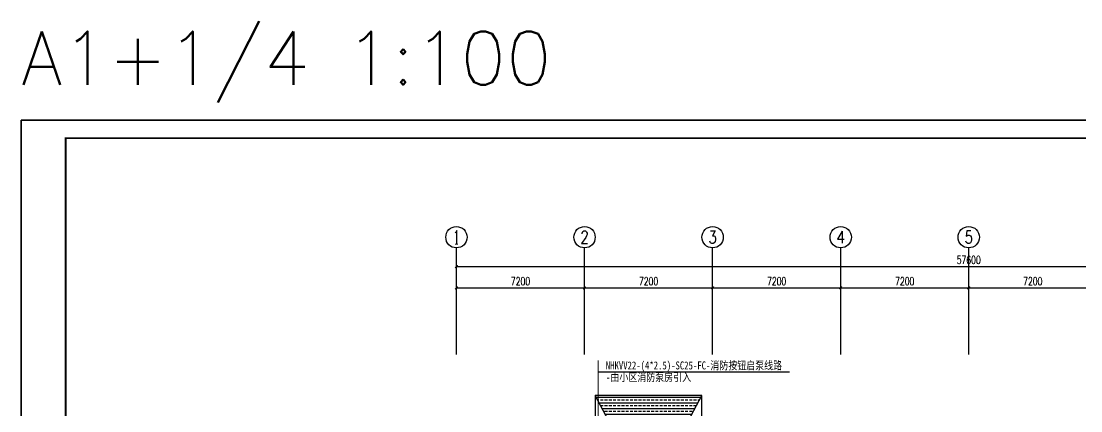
# Model space of a CAD drawing. Extents: x 12152 to 491505, y 111028 to 412681.
# Drawn here: x 257489 to 317061, y 214835 to 236734 of the extents above; entities that cross this region are included whole.
import ezdxf
from ezdxf.enums import TextEntityAlignment as Align

# ---------------------------------------------------------------- set-up
doc = ezdxf.new("R2010")
doc.units = 0
doc.header["$LTSCALE"] = 1000
doc.header["$MEASUREMENT"] = 0
for name, color, linetype in [('AXIS', 3, 'Continuous'), ('AXIS_TEXT', 7, 'Continuous'), ('GROUND', 2, 'Continuous'), ('PUB_HATCH', 8, 'Continuous'), ('PUB_TITLE', 4, 'Continuous'), ('TEL_TEXT', 7, 'Continuous'), ('WIRE-照明', 1, 'Continuous'), ('图框(锁住)', 7, 'Continuous')]:
    doc.layers.add(name, color=color, linetype=linetype)
doc.layers.add('yichutu', color=7, linetype='Continuous', true_color=0xffffff, plot=False)
doc.styles.add('_TCH_AXIS', font='COMPLEX', dxfattribs={"bigfont": 'GBCBIG'})
doc.styles.add('_TCH_DIM_T3', font='SIMPLEX', dxfattribs={"width": 0.705882, "bigfont": 'GBCBIG'})
doc.styles.add('_TEL_DIM', font='SIMPLEX', dxfattribs={"width": 0.8, "height": 3.5, "bigfont": 'HZTXT'})
doc.styles.add('COMPLEX', font='COMPLEX')
doc.styles.add('宋体', font='')
doc.styles.get('宋体').set_extended_font_data('SimSun')
doc.dimstyles.new('_TCH_ARCH&&150', dxfattribs={"dimtxt": 446.25, "dimasz": 150, "dimexe": 375, "dimexo": 450, "dimgap": 150, "dimtad": 1, "dimdec": 0, "dimzin": 0, "dimdsep": 46, "dimtxsty": '_TCH_DIM_T3', "dimblk": 'ARCHTICK', "dimcen": 0.09, "dimclrt": 7, "dimazin": 2, "dimtfac": 1, "dimtdec": 0, "dimtix": 1, "dimtmove": 2, "dimatfit": 3, "dimfxl": 1, "dimtolj": 1, "dimtzin": 0, "dimarcsym": 0})

# ---------------------------------------------------------------- blocks, each defined once
blk = doc.blocks.new('EQWEWQEWQEQEQWEQWE')
at = {"layer": 'PUB_HATCH'}
h = blk.add_hatch(dxfattribs=at)
h.set_pattern_fill('ANSI33', color=256, scale=100, angle=135, style=0)
h.set_pattern_definition([(180, (-3000, 0), (-3e-14, -317.5), []), (180, (-3158.75, 158.75), (-3e-14, -317.5), [158.75, -79.375])])
h.paths.add_polyline_path([(-2192, 1500), (-2250, 1500), (-2250, 1400), (-3000, 0), (-1326, 0)])
h.paths.add_polyline_path([(-2, 1500), (-2192, 1500), (-1326, 0), (-668, 0, 0.188853)])
h.paths.add_polyline_path([(2, 1500), (-2, 1500, -0.188853), (-668, 0), (668, 0, -0.188853)])
h.paths.add_polyline_path([(2192, 1500), (2, 1500, 0.188853), (668, 0), (1326, 0)])
h.paths.add_polyline_path([(2250, 1400), (2250, 1500), (2192, 1500), (1326, 0), (3000, 0)])
at = {"layer": 'GROUND'}
for points in [[(3000, 1400), (3000, 0), (-3000, 0), (-3000, 1400)], [(-2250, 1400), (-3000, 0)], [(2250, 1400), (3000, 0)]]:
    blk.add_lwpolyline(points, dxfattribs=at)
at = {"layer": '图框(锁住)', "color": 0}
for points in [[(-2250, 1400), (-2250, 1500)], [(2250, 1400), (2250, 1500)]]:
    blk.add_lwpolyline(points, dxfattribs=at)
blk = doc.blocks.new('_ArchTick')
at = {"color": 0, "linetype": 'ByBlock', "const_width": 0.4}
blk.add_lwpolyline([(-0.5, -0.5), (0.5, 0.5)], dxfattribs=at)
blk = doc.blocks.new('*D136')
at = {"layer": 'AXIS', "color": 0, "lineweight": -2, "transparency": 16777216}
for p, q in [((281961, 218444), (281961, 222119)), ((281961, 221744), (289161, 221744)), ((289161, 218444), (289161, 222119))]:
    blk.add_line(p, q, dxfattribs=at)
at = {"layer": 'Defpoints', "color": 0, "transparency": 16777216}
for p in [(289161, 221744), (281961, 217994), (289161, 217994)]:
    blk.add_point(p, dxfattribs=at)
at = {"layer": 'AXIS', "color": 0, "lineweight": -2, "transparency": 16777216, "xscale": 150, "yscale": 150, "zscale": 150, "rotation": 180}
blk.add_blockref('_ArchTick', (281961, 221744), dxfattribs=at)
at = {"layer": 'AXIS', "color": 0, "lineweight": -2, "transparency": 16777216, "xscale": 150, "yscale": 150, "zscale": 150}
blk.add_blockref('_ArchTick', (289161, 221744), dxfattribs=at)
at = {"layer": 'AXIS', "color": 7, "transparency": 16777216, "insert": (285561, 222117), "char_height": 446.2, "attachment_point": 5, "style": '_TCH_DIM_T3'}
blk.add_mtext('\\A1;7200', dxfattribs=at)
blk = doc.blocks.new('*D137')
at = {"layer": 'AXIS', "color": 0, "lineweight": -2, "transparency": 16777216}
for p, q in [((289161, 218444), (289161, 222119)), ((289161, 221744), (296361, 221744)), ((296361, 218444), (296361, 222119))]:
    blk.add_line(p, q, dxfattribs=at)
at = {"layer": 'Defpoints', "color": 0, "transparency": 16777216}
for p in [(296361, 221744), (289161, 217994), (296361, 217994)]:
    blk.add_point(p, dxfattribs=at)
at = {"layer": 'AXIS', "color": 0, "lineweight": -2, "transparency": 16777216, "xscale": 150, "yscale": 150, "zscale": 150, "rotation": 180}
blk.add_blockref('_ArchTick', (289161, 221744), dxfattribs=at)
at = {"layer": 'AXIS', "color": 0, "lineweight": -2, "transparency": 16777216, "xscale": 150, "yscale": 150, "zscale": 150}
blk.add_blockref('_ArchTick', (296361, 221744), dxfattribs=at)
at = {"layer": 'AXIS', "color": 7, "transparency": 16777216, "insert": (292761, 222117), "char_height": 446.2, "attachment_point": 5, "style": '_TCH_DIM_T3'}
blk.add_mtext('\\A1;7200', dxfattribs=at)
blk = doc.blocks.new('*D138')
at = {"layer": 'AXIS', "color": 0, "lineweight": -2, "transparency": 16777216}
for p, q in [((296361, 218444), (296361, 222119)), ((296361, 221744), (303561, 221744)), ((303561, 218444), (303561, 222119))]:
    blk.add_line(p, q, dxfattribs=at)
at = {"layer": 'Defpoints', "color": 0, "transparency": 16777216}
for p in [(303561, 221744), (296361, 217994), (303561, 217994)]:
    blk.add_point(p, dxfattribs=at)
at = {"layer": 'AXIS', "color": 0, "lineweight": -2, "transparency": 16777216, "xscale": 150, "yscale": 150, "zscale": 150, "rotation": 180}
blk.add_blockref('_ArchTick', (296361, 221744), dxfattribs=at)
at = {"layer": 'AXIS', "color": 0, "lineweight": -2, "transparency": 16777216, "xscale": 150, "yscale": 150, "zscale": 150}
blk.add_blockref('_ArchTick', (303561, 221744), dxfattribs=at)
at = {"layer": 'AXIS', "color": 7, "transparency": 16777216, "insert": (299961, 222117), "char_height": 446.2, "attachment_point": 5, "style": '_TCH_DIM_T3'}
blk.add_mtext('\\A1;7200', dxfattribs=at)
blk = doc.blocks.new('*D139')
at = {"layer": 'AXIS', "color": 0, "lineweight": -2, "transparency": 16777216}
for p, q in [((303561, 218444), (303561, 222119)), ((303561, 221744), (310761, 221744)), ((310761, 218444), (310761, 222119))]:
    blk.add_line(p, q, dxfattribs=at)
at = {"layer": 'Defpoints', "color": 0, "transparency": 16777216}
for p in [(310761, 221744), (303561, 217994), (310761, 217994)]:
    blk.add_point(p, dxfattribs=at)
at = {"layer": 'AXIS', "color": 0, "lineweight": -2, "transparency": 16777216, "xscale": 150, "yscale": 150, "zscale": 150, "rotation": 180}
blk.add_blockref('_ArchTick', (303561, 221744), dxfattribs=at)
at = {"layer": 'AXIS', "color": 0, "lineweight": -2, "transparency": 16777216, "xscale": 150, "yscale": 150, "zscale": 150}
blk.add_blockref('_ArchTick', (310761, 221744), dxfattribs=at)
at = {"layer": 'AXIS', "color": 7, "transparency": 16777216, "insert": (307161, 222117), "char_height": 446.2, "attachment_point": 5, "style": '_TCH_DIM_T3'}
blk.add_mtext('\\A1;7200', dxfattribs=at)
blk = doc.blocks.new('*D140')
at = {"layer": 'AXIS', "color": 0, "lineweight": -2, "transparency": 16777216}
for p, q in [((310761, 218444), (310761, 222119)), ((310761, 221744), (317961, 221744)), ((317961, 218444), (317961, 222119))]:
    blk.add_line(p, q, dxfattribs=at)
at = {"layer": 'Defpoints', "color": 0, "transparency": 16777216}
for p in [(317961, 221744), (310761, 217994), (317961, 217994)]:
    blk.add_point(p, dxfattribs=at)
at = {"layer": 'AXIS', "color": 0, "lineweight": -2, "transparency": 16777216, "xscale": 150, "yscale": 150, "zscale": 150, "rotation": 180}
blk.add_blockref('_ArchTick', (310761, 221744), dxfattribs=at)
at = {"layer": 'AXIS', "color": 0, "lineweight": -2, "transparency": 16777216, "xscale": 150, "yscale": 150, "zscale": 150}
blk.add_blockref('_ArchTick', (317961, 221744), dxfattribs=at)
at = {"layer": 'AXIS', "color": 7, "transparency": 16777216, "insert": (314361, 222117), "char_height": 446.2, "attachment_point": 5, "style": '_TCH_DIM_T3'}
blk.add_mtext('\\A1;7200', dxfattribs=at)
blk = doc.blocks.new('*D144')
at = {"layer": 'AXIS', "color": 0, "lineweight": -2, "transparency": 16777216}
for p, q in [((281961, 218444), (281961, 223319)), ((281961, 222944), (339561, 222944)), ((339561, 218444), (339561, 223319))]:
    blk.add_line(p, q, dxfattribs=at)
at = {"layer": 'Defpoints', "color": 0, "transparency": 16777216}
for p in [(339561, 222944), (281961, 217994), (339561, 217994)]:
    blk.add_point(p, dxfattribs=at)
at = {"layer": 'AXIS', "color": 0, "lineweight": -2, "transparency": 16777216, "xscale": 150, "yscale": 150, "zscale": 150, "rotation": 180}
blk.add_blockref('_ArchTick', (281961, 222944), dxfattribs=at)
at = {"layer": 'AXIS', "color": 0, "lineweight": -2, "transparency": 16777216, "xscale": 150, "yscale": 150, "zscale": 150}
blk.add_blockref('_ArchTick', (339561, 222944), dxfattribs=at)
at = {"layer": 'AXIS', "color": 7, "transparency": 16777216, "insert": (310761, 223317), "char_height": 446.2, "attachment_point": 5, "style": '_TCH_DIM_T3'}
blk.add_mtext('\\A1;57600', dxfattribs=at)
blk = doc.blocks.new('_AXISO')
blk.add_circle((0, 0), 0.5)
at = {"layer": 'AXIS_TEXT', "style": 'COMPLEX', "width": 1.041667}
blk.add_attdef('A', text='', height=0.56, dxfattribs=at).set_placement((-0.25, -0.28), (0.25, -0.28), align=Align.FIT)
blk = doc.blocks.new('yct-1051-594-105100-59400-100-1002.0')
at = {"layer": 'yichutu', "color": 7, "true_color": 0xffffff}
blk.add_lwpolyline([(0, 0), (0, 59400), (105100, 59400), (105100, 0)], close=True, dxfattribs=at)
at = {"layer": 'yichutu', "color": 7, "true_color": 0xffffff, "style": '_TEL_DIM'}
blk.add_text('A1+1/4 1:100', height=3000, dxfattribs=at).set_placement((0, 61400))

msp = doc.modelspace()

# ---------------------------------------------------------------- linework, layer by layer
msp.add_lwpolyline([(289930.4, 217028.1), (300679.8, 217028.1)])
at = {"layer": 'AXIS', "color": 0}
for p, q in [((281960.5, 217994.2), (281960.5, 223994.2)), ((289160.5, 217994.2), (289160.5, 223994.2)), ((296360.5, 217994.2), (296360.5, 223994.2)), ((303560.5, 217994.2), (303560.5, 223994.2)), ((310760.5, 217994.2), (310760.5, 223994.2))]:
    msp.add_line(p, q, dxfattribs=at)
at = {"layer": 'PUB_TITLE', "color": 0}
msp.add_lwpolyline([(257489.4, 171762.5), (362589.4, 171762.5), (362589.4, 231162.5), (257489.4, 231162.5)], close=True, dxfattribs=at)
at = {"layer": 'PUB_TITLE', "color": 0, "const_width": 100}
msp.add_lwpolyline([(259989.4, 172762.5), (361589.4, 172762.5), (361589.4, 230162.5), (259989.4, 230162.5)], close=True, dxfattribs=at)
at = {"layer": 'WIRE-照明', "linetype": 'Continuous', "const_width": 60}
msp.add_lwpolyline([(289930.4, 213994.2), (289930.4, 217672.1)], dxfattribs=at)

# ---------------------------------------------------------------- block references
at = {"layer": 'AXIS', "color": 0}
ref = msp.add_blockref('_AXISO', (281960.5, 224594.2), dxfattribs=dict(at, xscale=1200, yscale=1200, zscale=1200))
ref.add_attrib('A', '1', dxfattribs={"layer": 'AXIS_TEXT', "color": 0, "height": 772.1, "style": '_TCH_AXIS'}).set_placement((281795.1, 224208.1), (282126, 224208.1), align=Align.FIT)
ref = msp.add_blockref('_AXISO', (289160.5, 224594.2), dxfattribs=dict(at, xscale=1200, yscale=1200, zscale=1200))
ref.add_attrib('A', '2', dxfattribs={"layer": 'AXIS_TEXT', "color": 0, "height": 698.9, "style": '_TCH_AXIS'}).set_placement((288927.5, 224244.7), (289393.5, 224244.7), align=Align.FIT)
ref = msp.add_blockref('_AXISO', (296360.5, 224594.2), dxfattribs=dict(at, xscale=1200, yscale=1200, zscale=1200))
ref.add_attrib('A', '3', dxfattribs={"layer": 'AXIS_TEXT', "color": 0, "height": 698.9, "style": '_TCH_AXIS'}).set_placement((296127.5, 224244.7), (296593.5, 224244.7), align=Align.FIT)
ref = msp.add_blockref('_AXISO', (303560.5, 224594.2), dxfattribs=dict(at, xscale=1200, yscale=1200, zscale=1200))
ref.add_attrib('A', '4', dxfattribs={"layer": 'AXIS_TEXT', "color": 0, "height": 668.2, "style": '_TCH_AXIS'}).set_placement((303306, 224260.1), (303815, 224260.1), align=Align.FIT)
ref = msp.add_blockref('_AXISO', (310760.5, 224594.2), dxfattribs=dict(at, xscale=1200, yscale=1200, zscale=1200))
ref.add_attrib('A', '5', dxfattribs={"layer": 'AXIS_TEXT', "color": 0, "height": 698.9, "style": '_TCH_AXIS'}).set_placement((310527.5, 224244.7), (310993.5, 224244.7), align=Align.FIT)
at = {"layer": 'yichutu'}
msp.add_blockref('yct-1051-594-105100-59400-100-1002.0', (257489.4, 171762.5), dxfattribs=at)
at = {"layer": '图框(锁住)', "color": 0, "xscale": -1, "rotation": 180}
msp.add_blockref('EQWEWQEWQEQEQWEQWE', (292760.5, 215694.2), dxfattribs=at)

# ---------------------------------------------------------------- texts
at = {"layer": 'TEL_TEXT', "color": 7, "style": '宋体', "width": 0.8}
for s, p in [('NHKVV22-(4*2.5)-SC25-FC-消防按钮启泵线路', (290355.6, 217160.7)), ('-由小区消防泵房引入', (290370.8, 216497.3))]:
    msp.add_text(s, height=450, dxfattribs=at).set_placement(p)

# ---------------------------------------------------------------- dimensions: what is measured, and where the dimension line sits
at = {"layer": 'AXIS', "color": 0}
for p1, p2, distance, picture, middle in [((281960.5, 217994.2), (339560.5, 217994.2), 4950, '*D144', (310760.5, 223317.3)), ((281960.5, 217994.2), (289160.5, 217994.2), 3750, '*D136', (285560.5, 222117.3)), ((289160.5, 217994.2), (296360.5, 217994.2), 3750, '*D137', (292760.5, 222117.3)), ((296360.5, 217994.2), (303560.5, 217994.2), 3750, '*D138', (299960.5, 222117.3)), ((303560.5, 217994.2), (310760.5, 217994.2), 3750, '*D139', (307160.5, 222117.3)), ((310760.5, 217994.2), (317960.5, 217994.2), 3750, '*D140', (314360.5, 222117.3))]:
    dim = msp.add_aligned_dim(p1=p1, p2=p2, distance=distance, dimstyle='_TCH_ARCH&&150', dxfattribs=at)
    dim.commit()
    dim.dimension.update_dxf_attribs({"geometry": picture, "text_midpoint": middle})

doc.saveas('drawing.dxf')
